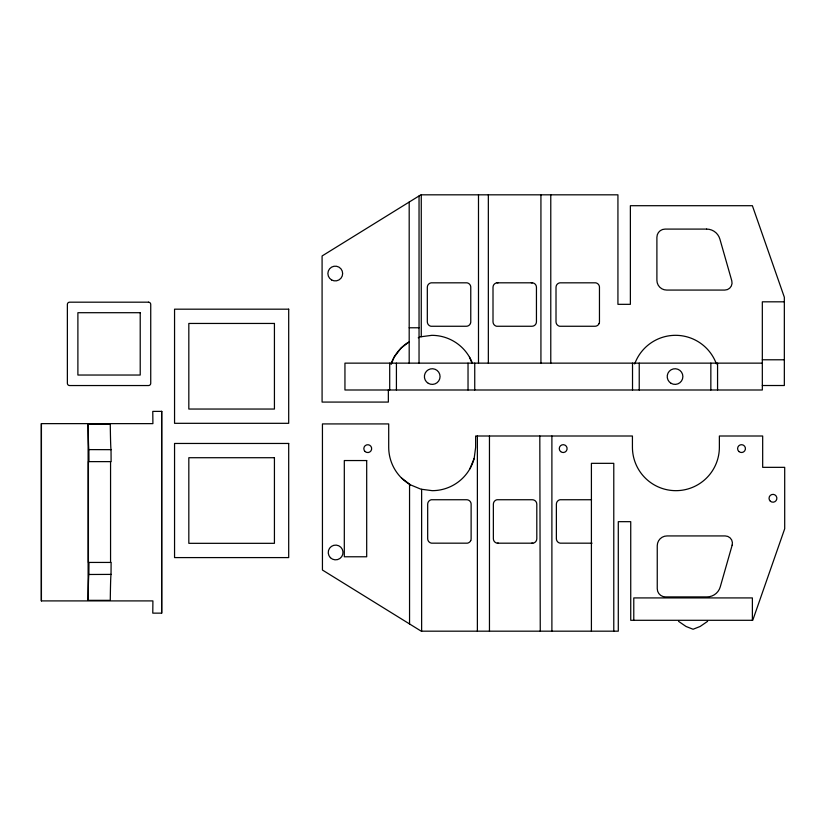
<?xml version="1.0" encoding="UTF-8"?>
<svg xmlns="http://www.w3.org/2000/svg" width="826" height="826" viewBox="0 0 826 826"><rect width="100%" height="100%" fill="white"/><g stroke="black" fill="none" stroke-linecap="round" stroke-linejoin="round"><path stroke-width="1.24" d="M474.165 458.451L475.631 447.331L475.652 436.004L632.427 436.004L632.427 447.196A43.468 43.468 0 0 0 675.905 490.665A43.468 43.468 0 0 0 719.374 447.196L719.374 436.004L762.677 436.004L762.677 467.34L784.7 467.34L784.7 528.764L752.744 620.295L630.734 620.295L630.734 521.671L618.292 521.671L618.292 631.178L421.229 631.178L322.439 570.033L322.439 423.924L388.705 423.924L388.705 447.196A43.468 43.468 0 0 0 410.439 484.841L420.93 489.188L432.184 490.665A43.468 43.468 0 0 0 474.165 458.451L469.829 468.931M88.114 600.337L88.114 424.182L110.271 424.182A80.349 1.115 -90 0 0 111.035 449.612L111.107 461.631L88.413 461.631L88.413 562.434L111.107 562.434L111.035 574.483A80.762 1.115 -90 0 0 110.271 600.337L88.114 600.337A80.762 1.115 90 0 1 88.878 574.483L88.96 562.434M391.276 364.06L394.178 357.069L401.085 348.066L409.19 341.84M88.878 574.483L111.107 574.4M707.624 621.328L700.138 626.469L693.076 629.247L686.024 626.469L678.528 621.328M418.245 337.782L420.568 336.812L431.822 335.335A43.468 43.468 0 0 1 472.224 362.759M531.335 282.812L532.605 282.822A4.512 4.512 0 0 1 536.446 287.293L536.446 321.779A4.471 4.471 0 0 1 531.975 326.26L496.581 326.26A4.595 4.595 0 0 1 493.008 321.779L493.008 287.293A4.512 4.512 0 0 1 496.818 282.833L498.088 282.812M498.439 543.188L497.169 543.167A4.512 4.512 0 0 1 493.359 538.707L493.359 504.221A4.595 4.595 0 0 1 496.932 499.74L532.326 499.74A4.471 4.471 0 0 1 536.807 504.221L536.807 538.707A4.512 4.512 0 0 1 532.966 543.178L531.686 543.188M497.035 282.812L532.481 282.812M784.339 301.82L762.326 301.82L762.326 389.996L344.948 389.996L344.948 363.141L762.326 363.141M409.19 327.777L419.04 327.777M762.326 359.785L784.339 359.785M762.326 385.515L784.339 385.515L784.339 297.236L752.383 205.705L630.372 205.705L630.372 304.329L617.931 304.329L617.931 194.822L420.878 194.822L322.088 255.967L322.088 402.076L388.354 402.076L388.354 389.831M88.114 424.182A80.349 1.115 90 0 0 88.878 449.612L111.076 449.664M591.55 499.74L559.945 499.74A4.595 4.595 0 0 0 556.373 504.221L556.373 538.707A4.512 4.512 0 0 0 560.183 543.167L592.046 543.188M497.397 543.188L532.832 543.188M88.878 449.612L88.96 461.631M401.436 477.934L410.439 484.841M469.467 357.069L471.832 362.779M752.383 620.295L752.383 597.921L633.779 597.921L633.779 620.295M717.567 363.141L717.567 389.996M710.845 363.141L710.845 389.996M639.231 363.141L639.231 389.996M632.52 363.141L632.52 389.996M613.78 631.178L613.78 463.334L591.406 463.334L591.406 631.178M551.892 436.004L551.892 631.178M550.777 194.822L550.777 363.141M540.927 194.822L540.927 363.141M540.256 631.178L539.812 436.004M489.457 436.004L489.457 631.178M488.342 194.822L488.342 363.141M478.491 194.822L478.491 363.141M477.376 436.004L477.376 631.178M474.743 363.141L474.743 389.996M468.032 363.141L468.032 389.996M421.632 489.281L421.632 631.178M421.27 194.822L421.27 336.719M419.04 195.958L419.04 363.141M409.551 484.16L409.551 623.95M409.19 202.05L409.19 363.141M396.418 363.141L396.418 389.996M389.707 363.141L389.707 389.996M161.617 411.389L161.617 613.14M110.56 461.631L110.56 562.434M41.424 423.635L41.424 600.905M634.688 363.946A43.468 43.468 0 0 1 716.4 363.946M390.966 363.946A43.468 43.468 0 0 1 407.941 342.48M732.156 545.17L720.262 586.883A13.815 13.815 0 0 1 706.973 596.909L665.457 596.909A8.198 8.198 0 0 1 657.248 588.711L657.248 545.718A9.788 9.788 0 0 1 667.047 535.929L725.176 535.929A7.258 7.258 0 0 1 732.156 545.17M470.428 323.493L470.17 324.019A4.471 4.471 0 0 1 466.287 326.26L430.893 326.26A4.595 4.595 0 0 1 427.321 321.779L427.321 287.293A4.512 4.512 0 0 1 431.131 282.833L466.927 282.822A4.512 4.512 0 0 1 470.056 284.856L470.366 285.424A4.512 4.512 0 0 1 470.768 287.293L470.768 321.779A4.471 4.471 0 0 1 470.428 323.493M599.118 323.493L598.86 324.019A4.471 4.471 0 0 1 594.978 326.26L559.584 326.26A4.595 4.595 0 0 1 556.012 321.779L556.012 287.293A4.512 4.512 0 0 1 559.822 282.833L595.618 282.822A4.512 4.512 0 0 1 598.747 284.856L599.057 285.424A4.512 4.512 0 0 1 599.459 287.293L599.459 321.779A4.471 4.471 0 0 1 599.118 323.493M470.717 540.576L470.417 541.144A4.512 4.512 0 0 1 467.289 543.178L431.492 543.167A4.512 4.512 0 0 1 427.682 538.707L427.682 504.221A4.595 4.595 0 0 1 431.255 499.74L466.649 499.74A4.471 4.471 0 0 1 470.521 501.981L470.779 502.507A4.471 4.471 0 0 1 471.119 504.221L471.119 538.707A4.512 4.512 0 0 1 470.717 540.576M706.612 229.091L665.095 229.091A8.198 8.198 0 0 0 656.897 237.289L656.897 280.282A9.788 9.788 0 0 0 666.685 290.071L724.815 290.071A7.258 7.258 0 0 0 731.795 280.83L719.9 239.117A13.815 13.815 0 0 0 706.612 229.091M148.494 302.182L69.611 302.182A2.241 2.241 0 0 0 67.371 304.422L67.371 383.316A2.241 2.241 0 0 0 69.611 385.546L148.494 385.546A2.241 2.241 0 0 0 150.735 383.316L150.735 304.422A2.241 2.241 0 0 0 148.494 302.182M288.697 309.182L174.554 309.182L174.554 423.315L288.697 423.315L288.697 309.182M140.214 312.703L77.892 312.703L77.892 375.035L140.214 375.035L140.214 312.703M274.428 323.451L188.824 323.451L188.824 409.046L274.428 409.046L274.428 323.451M161.741 411.389L152.779 411.389L152.903 423.635L41.3 423.635L41.3 600.905L152.903 600.905L152.779 613.14L161.741 613.14L161.741 411.389M288.697 443.459L174.554 443.459L174.554 557.591L288.697 557.591L288.697 443.459M274.428 457.718L188.824 457.718L188.824 543.322L274.428 543.322L274.428 457.718M366.692 460.547L344.308 460.547L344.308 556.776L366.692 556.776L366.692 460.547M428.312 383.347A7.837 7.837 0 0 0 440.062 376.563A7.837 7.837 0 0 0 428.312 369.78A7.837 7.837 0 0 0 428.312 383.347M671.125 383.347A7.837 7.837 0 0 0 682.875 376.563A7.837 7.837 0 0 0 671.125 369.78A7.837 7.837 0 0 0 671.125 383.347M331.577 279.931A7.382 7.382 0 0 0 342.656 273.53A7.382 7.382 0 0 0 331.577 267.139A7.382 7.382 0 0 0 331.577 279.931M365.154 451.574A3.913 3.913 0 0 0 371.586 449.427A3.913 3.913 0 0 0 366.507 444.925A3.913 3.913 0 0 0 365.154 451.574M738.919 451.533A3.913 3.913 0 0 0 745.351 449.385A3.913 3.913 0 0 0 740.272 444.884A3.913 3.913 0 0 0 738.919 451.533M330.4 557.684A7.382 7.382 0 0 0 342.759 554.38A7.382 7.382 0 0 0 333.714 545.336A7.382 7.382 0 0 0 330.4 557.684M560.586 451.533A3.913 3.913 0 0 0 567.028 449.385A3.913 3.913 0 0 0 561.948 444.884A3.913 3.913 0 0 0 560.586 451.533M770.359 501.217A3.913 3.913 0 0 0 776.791 499.059A3.913 3.913 0 0 0 771.721 494.567A3.913 3.913 0 0 0 770.359 501.217"/></g></svg>
